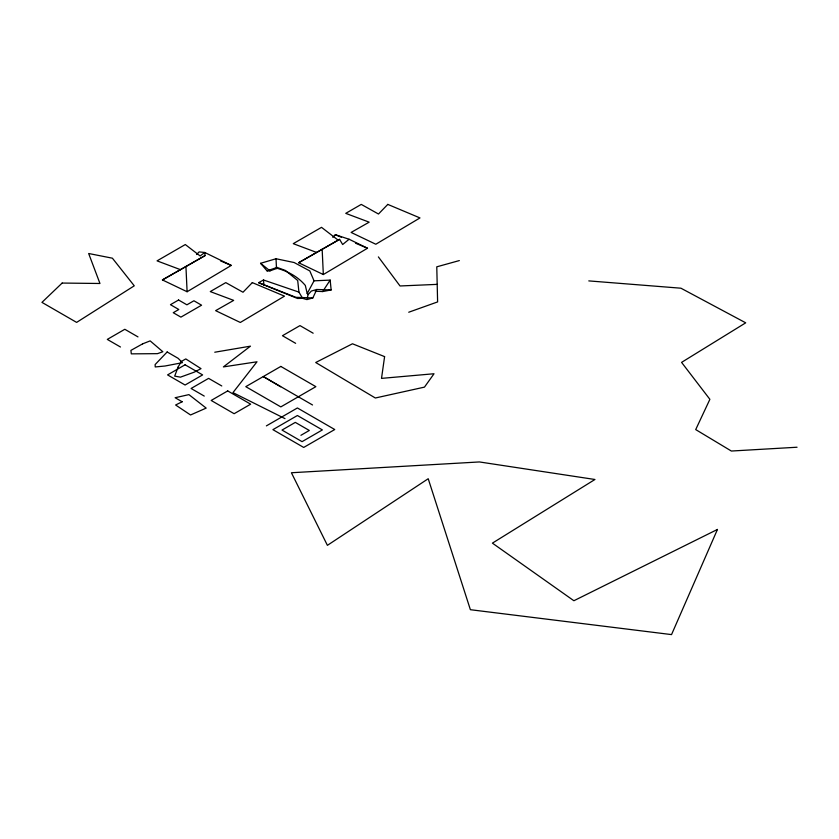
<?xml version="1.0" encoding="UTF-8"?>
<svg xmlns="http://www.w3.org/2000/svg" width="839" height="839" viewBox="0 0 839 839"><rect width="100%" height="100%" fill="white"/><g stroke="black" fill="none" stroke-linecap="round" stroke-linejoin="round"><path stroke-width="1.26" d="M307.21 298.359L308.081 294.625L311.374 291.039L316.817 289.486L331.153 289.927L330.157 280.111L314.038 280.824L307.21 293.524L308.081 294.625M302.648 298.359L298.925 292.108L263.477 279.985L258.59 282.68L297.478 298.464L302.648 298.359L306.917 299.596L312.821 297.95L316.817 289.486M315.139 291.217L322.669 291.563L330.157 280.111M196.567 254.521L199.105 251.899L204.737 252.476L231.281 265.428L187.107 291.741L162.409 279.932L205.031 255.612L204.747 252.487L200.133 255.968L185.304 244.548L157.05 260.866L180.479 269.665L205.031 255.612M332.779 237.322L335.317 234.7L349.097 239.251L367.503 248.229L323.33 274.542L298.632 262.733L339.575 239.356L342.658 244.527L349.097 239.251M298.632 262.733L339.575 239.356M266.372 425.887L297.405 407.964L334.74 429.526L303.708 447.439L272.906 429.652L297.405 415.515L322.375 429.925L302.071 441.65L282.009 430.061L295.307 422.384L309.308 430.459L300.907 435.315M162.409 279.932L180.479 269.665M314.038 280.824L309.822 270.945L294.143 262.534L276.031 258.748L260.583 263.31L267.033 270.871L269.98 270.861L277.122 268.312C287.924 271.238 298.076 276.807 305.323 285.449L307.21 293.524M408.729 312.234L437.612 301.914L436.773 266.823L459.342 260.572M267.033 270.871L277.038 267.41L285.48 270.494L297.709 280.499L298.925 292.108M322.669 291.563L331.153 289.927M214.763 352.223L250.462 346.161L223.394 366.905L256.996 361.787L232.959 392.631L284.998 418.63M797.05 447.229L731.356 451.036L695.709 429.589L709.888 399.322L681.572 362.375L745.714 322.826L680.943 288.207L588.789 280.897M437.192 284.369L400.025 285.973L378.379 256.902M312.821 297.95L295.926 297.31L258.59 282.68M316.691 252.466L293.262 243.656L321.526 227.348L338.169 240.174M335.317 234.7L341.284 237.206M355.579 243.216L367.503 248.229M220.563 260.919L231.281 265.428M313.157 333.209L299.984 325.605L282.46 335.715L295.643 343.329M312.528 404.975L263.299 376.554L280.646 386.769M137.984 336.9L124.812 329.287L107.298 339.407L120.47 347.01M221.779 385.971L208.607 378.368L191.082 388.478L204.255 396.081M260.583 263.31L269.98 270.861M277.038 267.41L277.122 268.312M263.477 279.985L263.96 285.187M276.031 258.748L276.492 268.574M322.155 249.256L323.33 274.542M185.933 266.456L187.107 291.741M384.598 356.617L381.514 378.379L434.036 373.743L424.461 387.125L375.337 398.001L315.705 362.511L352.474 343.78L384.598 356.617M178.099 367.062L174.68 376.113L180.427 377.162L194.239 372.159L201.014 368.646L185.776 358.924L181.276 361.504L178.099 367.062M717.45 529.451L671.536 634.599L470.385 609.701L428.215 478.733L327.399 545.34L291.416 472.745L479.405 461.943L594.935 479.489L492.409 543.137L573.886 600.734L717.45 529.451M167.16 351.971L155.121 364.577L155.236 366.947L165.021 366.014L182.483 362.668L178.141 358.326L167.16 351.971M252.319 282.617L243.006 292.234L225.785 282.617L210.253 291.584L233.682 300.383L215.623 310.65L240.321 322.47L284.494 296.146L252.319 282.617M387.796 204.401L378.483 214.018L361.263 204.401L345.741 213.358L369.17 222.167L351.111 232.434L375.809 244.243L419.982 217.93L387.796 204.401M62.149 283.058L41.95 302.376L76.622 322.396L134.261 285.816L112.395 258.192L88.661 253.504L99.956 283.488L62.149 283.058M178.571 300.005L170.464 304.683L178.801 309.497L173.243 312.706L180.909 317.132L201.58 305.197L193.914 300.771L186.908 304.819L178.571 300.005M185.094 364.787L167.58 374.907L185.094 385.017L202.619 374.907L185.094 364.787M227.705 390.922L211.176 400.455L234.133 413.711L250.662 404.178L227.705 390.922M280.824 366.433L245.785 386.664L280.824 406.894L315.863 386.664L280.824 366.433M142.64 343.843L130.915 350.387L131.304 353.859L157.459 353.659L162.86 351.751L150.16 340.886L142.64 343.843M182.147 401.766L175.613 404.996L190.547 414.969L206.184 408.1L188.911 394.624L175.152 397.728L182.147 401.766"/></g></svg>
